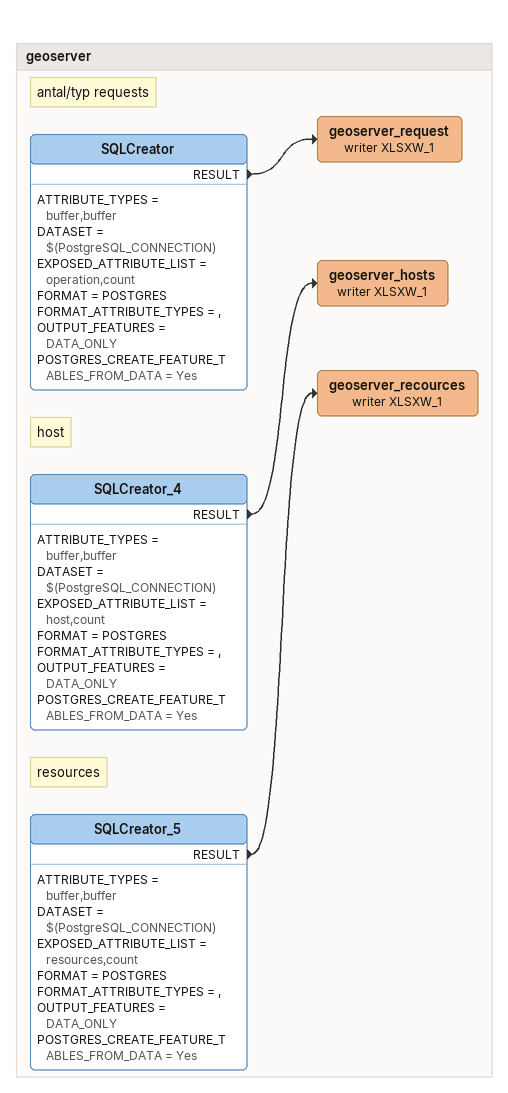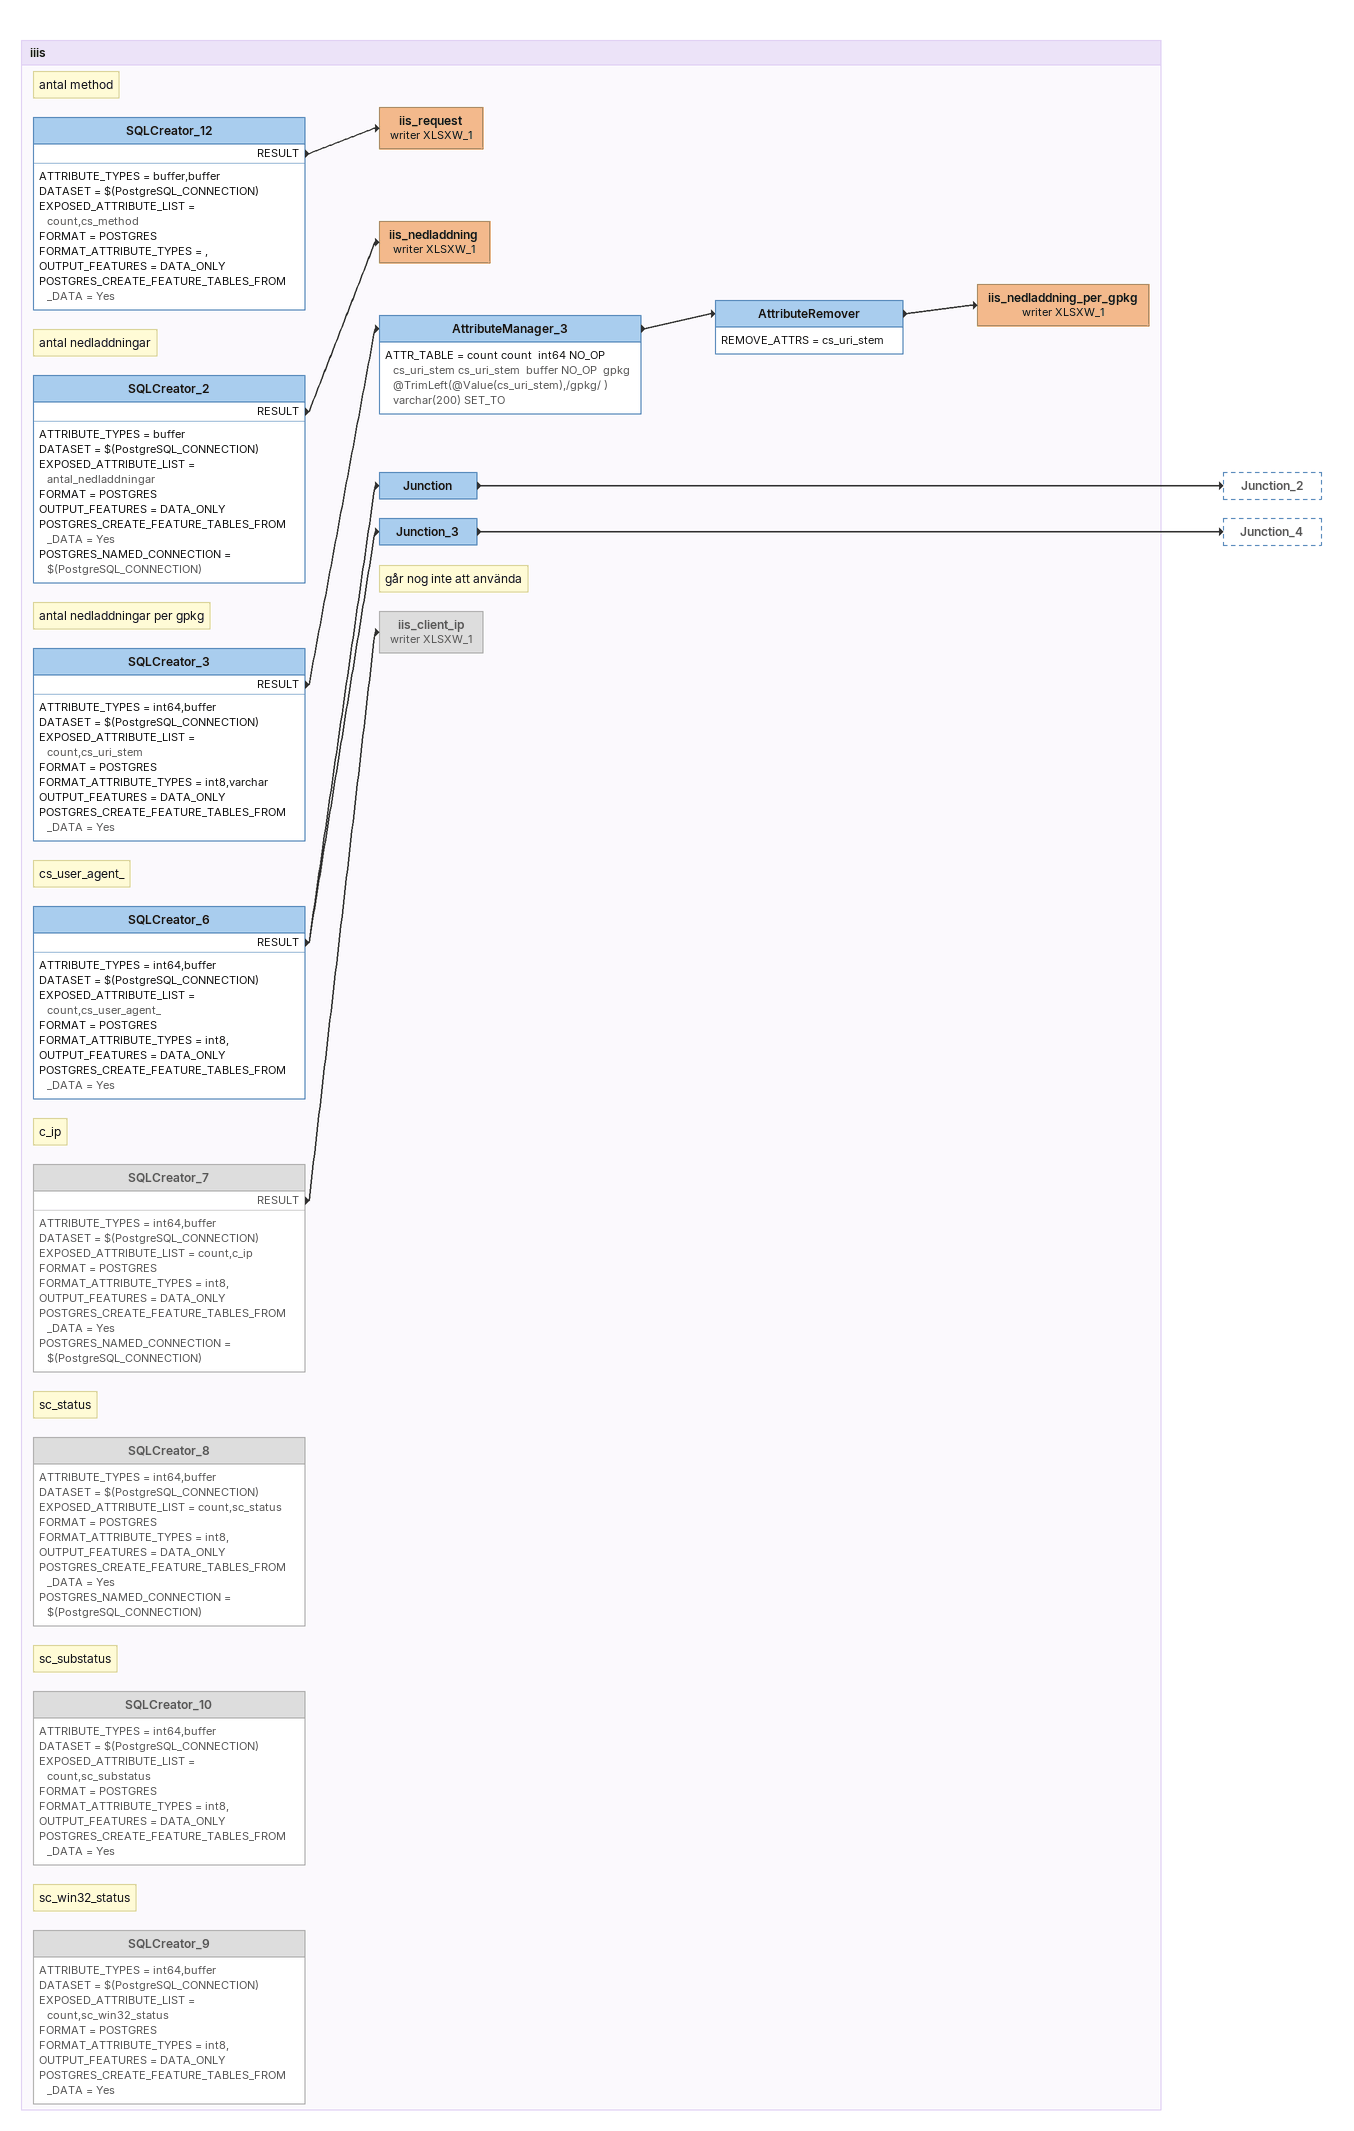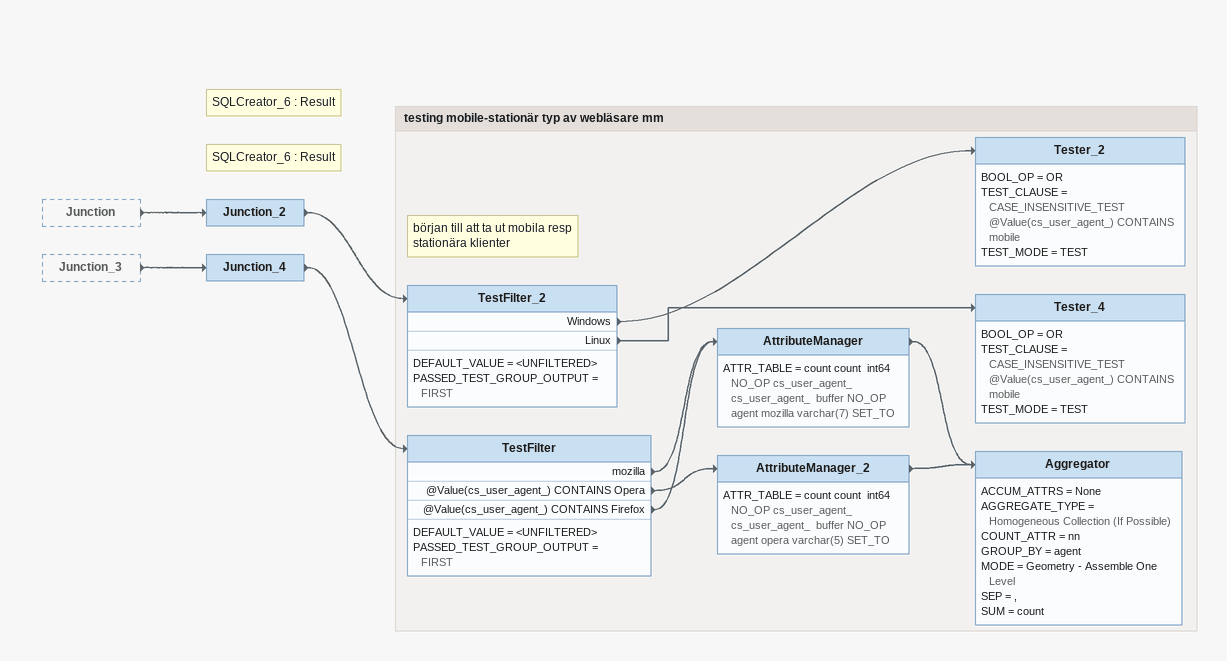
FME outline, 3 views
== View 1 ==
Bookmark: geoserver
Note: antal/typ requests
SQLCreator
    ATTRIBUTE_TYPES = buffer,buffer
    DATASET = $(PostgreSQL_CONNECTION)
    EXPOSED_ATTRIBUTE_LIST = operation,count
    FORMAT = POSTGRES
    FORMAT_ATTRIBUTE_TYPES = ,
    OUTPUT_FEATURES = DATA_ONLY
    POSTGRES_CREATE_FEATURE_TABLES_FROM_DATA = Yes
    RESULT -> geoserver_request (writer XLSXW_1)
geoserver_request (writer XLSXW_1)
Note: host
SQLCreator_4
    ATTRIBUTE_TYPES = buffer,buffer
    DATASET = $(PostgreSQL_CONNECTION)
    EXPOSED_ATTRIBUTE_LIST = host,count
    FORMAT = POSTGRES
    FORMAT_ATTRIBUTE_TYPES = ,
    OUTPUT_FEATURES = DATA_ONLY
    POSTGRES_CREATE_FEATURE_TABLES_FROM_DATA = Yes
    RESULT -> geoserver_hosts (writer XLSXW_1)
geoserver_hosts (writer XLSXW_1)
Note: resources
SQLCreator_5
    ATTRIBUTE_TYPES = buffer,buffer
    DATASET = $(PostgreSQL_CONNECTION)
    EXPOSED_ATTRIBUTE_LIST = resources,count
    FORMAT = POSTGRES
    FORMAT_ATTRIBUTE_TYPES = ,
    OUTPUT_FEATURES = DATA_ONLY
    POSTGRES_CREATE_FEATURE_TABLES_FROM_DATA = Yes
    RESULT -> geoserver_recources (writer XLSXW_1)
geoserver_recources (writer XLSXW_1)

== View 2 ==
Bookmark: iiis
Note: antal method
SQLCreator_12
    ATTRIBUTE_TYPES = buffer,buffer
    DATASET = $(PostgreSQL_CONNECTION)
    EXPOSED_ATTRIBUTE_LIST = count,cs_method
    FORMAT = POSTGRES
    FORMAT_ATTRIBUTE_TYPES = ,
    OUTPUT_FEATURES = DATA_ONLY
    POSTGRES_CREATE_FEATURE_TABLES_FROM_DATA = Yes
    RESULT -> iis_request (writer XLSXW_1)
iis_request (writer XLSXW_1)
Note: antal nedladdningar
SQLCreator_2
    ATTRIBUTE_TYPES = buffer
    DATASET = $(PostgreSQL_CONNECTION)
    EXPOSED_ATTRIBUTE_LIST = antal_nedladdningar
    FORMAT = POSTGRES
    OUTPUT_FEATURES = DATA_ONLY
    POSTGRES_CREATE_FEATURE_TABLES_FROM_DATA = Yes
    POSTGRES_NAMED_CONNECTION = $(PostgreSQL_CONNECTION)
    RESULT -> iis_nedladdning (writer XLSXW_1)
iis_nedladdning (writer XLSXW_1)
Note: antal nedladdningar per gpkg
SQLCreator_3
    ATTRIBUTE_TYPES = int64,buffer
    DATASET = $(PostgreSQL_CONNECTION)
    EXPOSED_ATTRIBUTE_LIST = count,cs_uri_stem
    FORMAT = POSTGRES
    FORMAT_ATTRIBUTE_TYPES = int8,varchar
    OUTPUT_FEATURES = DATA_ONLY
    POSTGRES_CREATE_FEATURE_TABLES_FROM_DATA = Yes
    RESULT -> AttributeManager_3
AttributeManager_3
    ATTR_TABLE = count count  int64 NO_OP cs_uri_stem cs_uri_stem  buffer NO_OP  gpkg @TrimLeft(@Value(cs_uri_stem),/gpkg/ ) varchar(200) SET_TO
    -> AttributeRemover
AttributeRemover
    REMOVE_ATTRS = cs_uri_stem
    -> iis_nedladdning_per_gpkg (writer XLSXW_1)
iis_nedladdning_per_gpkg (writer XLSXW_1)
Note: cs_user_agent_
SQLCreator_6
    ATTRIBUTE_TYPES = int64,buffer
    DATASET = $(PostgreSQL_CONNECTION)
    EXPOSED_ATTRIBUTE_LIST = count,cs_user_agent_
    FORMAT = POSTGRES
    FORMAT_ATTRIBUTE_TYPES = int8,
    OUTPUT_FEATURES = DATA_ONLY
    POSTGRES_CREATE_FEATURE_TABLES_FROM_DATA = Yes
    RESULT -> Junction
    RESULT -> Junction_3
Junction
    -> Junction_2
Junction_3
    -> Junction_4
Note: c_ip
SQLCreator_7 [off]
    ATTRIBUTE_TYPES = int64,buffer
    DATASET = $(PostgreSQL_CONNECTION)
    EXPOSED_ATTRIBUTE_LIST = count,c_ip
    FORMAT = POSTGRES
    FORMAT_ATTRIBUTE_TYPES = int8,
    OUTPUT_FEATURES = DATA_ONLY
    POSTGRES_CREATE_FEATURE_TABLES_FROM_DATA = Yes
    POSTGRES_NAMED_CONNECTION = $(PostgreSQL_CONNECTION)
    RESULT -> iis_client_ip (writer XLSXW_1)
Note: går nog inte att använda
iis_client_ip (writer XLSXW_1) [off]
Note: sc_status
SQLCreator_8 [off]
    ATTRIBUTE_TYPES = int64,buffer
    DATASET = $(PostgreSQL_CONNECTION)
    EXPOSED_ATTRIBUTE_LIST = count,sc_status
    FORMAT = POSTGRES
    FORMAT_ATTRIBUTE_TYPES = int8,
    OUTPUT_FEATURES = DATA_ONLY
    POSTGRES_CREATE_FEATURE_TABLES_FROM_DATA = Yes
    POSTGRES_NAMED_CONNECTION = $(PostgreSQL_CONNECTION)
Note: sc_substatus
SQLCreator_10 [off]
    ATTRIBUTE_TYPES = int64,buffer
    DATASET = $(PostgreSQL_CONNECTION)
    EXPOSED_ATTRIBUTE_LIST = count,sc_substatus
    FORMAT = POSTGRES
    FORMAT_ATTRIBUTE_TYPES = int8,
    OUTPUT_FEATURES = DATA_ONLY
    POSTGRES_CREATE_FEATURE_TABLES_FROM_DATA = Yes
Note: sc_win32_status
SQLCreator_9 [off]
    ATTRIBUTE_TYPES = int64,buffer
    DATASET = $(PostgreSQL_CONNECTION)
    EXPOSED_ATTRIBUTE_LIST = count,sc_win32_status
    FORMAT = POSTGRES
    FORMAT_ATTRIBUTE_TYPES = int8,
    OUTPUT_FEATURES = DATA_ONLY
    POSTGRES_CREATE_FEATURE_TABLES_FROM_DATA = Yes

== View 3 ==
Junction [outside]
    -> Junction_2
Junction_3 [outside]
    -> Junction_4
Note: SQLCreator_6 : Result
Junction_2
    -> TestFilter_2
Note: SQLCreator_6 : Result
Junction_4
    -> TestFilter

Bookmark: testing mobile-stationär typ av webläsare mm
Note: början till att ta ut mobila resp stationära klienter
TestFilter_2
    DEFAULT_VALUE = <UNFILTERED>
    PASSED_TEST_GROUP_OUTPUT = FIRST
    Windows -> Tester_2
    Linux -> Tester_4
Tester_2
    BOOL_OP = OR
    TEST_CLAUSE = CASE_INSENSITIVE_TEST @Value(cs_user_agent_) CONTAINS mobile
    TEST_MODE = TEST
Tester_4
    BOOL_OP = OR
    TEST_CLAUSE = CASE_INSENSITIVE_TEST @Value(cs_user_agent_) CONTAINS mobile
    TEST_MODE = TEST
TestFilter
    DEFAULT_VALUE = <UNFILTERED>
    PASSED_TEST_GROUP_OUTPUT = FIRST
    mozilla -> AttributeManager
    @Value(cs_user_agent_) CONTAINS Opera -> AttributeManager_2
    @Value(cs_user_agent_) CONTAINS Firefox -> AttributeManager
AttributeManager
    ATTR_TABLE = count count  int64 NO_OP cs_user_agent_ cs_user_agent_  buffer NO_OP  agent mozilla varchar(7) SET_TO
    -> Aggregator
AttributeManager_2
    ATTR_TABLE = count count  int64 NO_OP cs_user_agent_ cs_user_agent_  buffer NO_OP  agent opera varchar(5) SET_TO
    -> Aggregator
Aggregator
    ACCUM_ATTRS = None
    AGGREGATE_TYPE = Homogeneous Collection (If Possible)
    COUNT_ATTR = nn
    GROUP_BY = agent
    MODE = Geometry - Assemble One Level
    SEP = ,
    SUM = count
